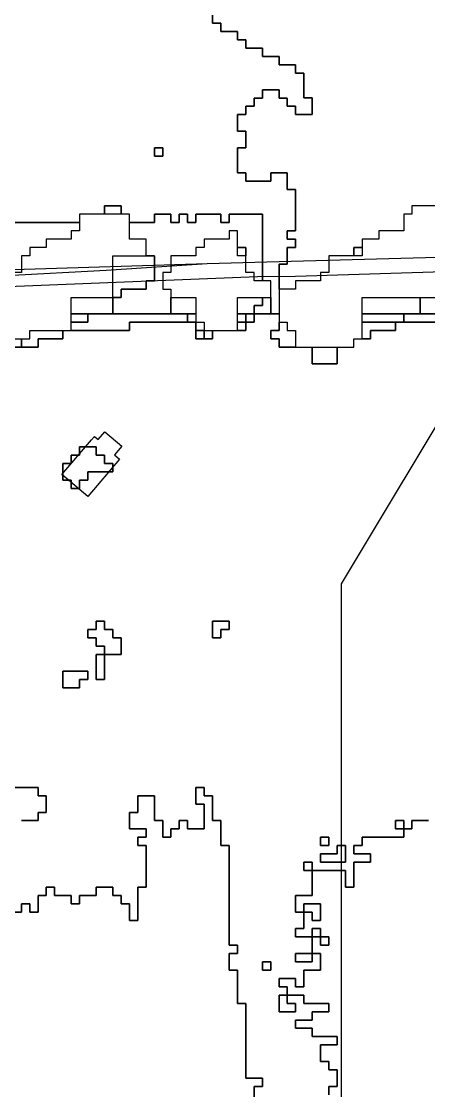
# Model space of a CAD drawing. Header units: metres. Extents: x 553506 to 563855, y 142925 to 150243.
# Drawn here: x 557148 to 557246, y 145813 to 146070.4 of the extents above; entities that cross this region are included whole.
import ezdxf

# ---------------------------------------------------------------- set-up
doc = ezdxf.new("R2010")
doc.units = ezdxf.units.M
for name, color, linetype in [('C-BUILDINGS', 8, 'Continuous'), ('C-FLOOD_ZONE_3', 150, 'Continuous'), ('C-RAILWAYS', 250, 'Continuous'), ('E-132KV-UGC-ALT', 8, 'Continuous')]:
    doc.layers.add(name, color=color, linetype=linetype)

msp = doc.modelspace()

# ---------------------------------------------------------------- linework, layer by layer
at = {"layer": 'C-BUILDINGS'}
msp.add_lwpolyline([(557165.5766, 145970.534), (557166.4881, 145969.7717), (557168.061, 145971.6228), (557172.1888, 145968.143), (557170.42, 145966.0633), (557171.5976, 145965.0643), (557163.9837, 145956.0724), (557157.7669, 145961.3136), (557164.8678, 145969.6999), (557165.5766, 145970.534)], close=True, dxfattribs=at)
at = {"layer": 'C-FLOOD_ZONE_3'}
for points in [[(557194.0006, 146072.0006), (557194.001, 146070.001), (557196.0006, 146070.0006), (557196.001, 146068.001), (557200.0006, 146068.0006), (557200.001, 146066.001), (557202.0006, 146066.0006), (557202.001, 146064.001), (557206.0006, 146064.0006), (557206.001, 146062.001), (557210.0006, 146062.0006), (557210.001, 146060.001), (557214.0006, 146060.0006), (557214.001, 146058.001), (557216.0006, 146058.0006), (557216.001, 146052.001), (557218.0006, 146052.0006), (557218.0006, 146047.9994), (557213.9994, 146047.9994), (557213.999, 146049.999), (557211.9994, 146049.9994), (557211.999, 146051.999), (557209.9994, 146051.9994), (557209.999, 146053.999), (557206.001, 146053.999), (557206.0006, 146051.9994), (557204.001, 146051.999), (557204.0006, 146049.9994), (557202.001, 146049.999), (557202.0006, 146047.9994), (557200.001, 146047.999), (557200.001, 146044.001), (557202.0006, 146044.0006), (557202.0006, 146039.9994), (557200.001, 146039.999), (557200.001, 146034.001), (557202.0006, 146034.0006), (557202.001, 146032.001), (557207.999, 146032.001), (557207.9994, 146034.0006), (557212.0006, 146034.0006), (557212.001, 146030.001), (557214.0006, 146030.0006), (557214.0006, 146019.9994), (557212.001, 146019.999), (557212.001, 146018.001), (557214.0006, 146018.0006), (557214.0006, 146015.9994), (557212.001, 146015.999), (557212.001, 146014), (557212.0006, 146011.9994), (557210.001, 146011.999), (557210.0005, 146006), (557210, 146004), (557210, 146000), (557208, 146000), (557208, 146004), (557208, 146008), (557205.999, 146008), (557205.999, 146014), (557205.999, 146023.999), (557200, 146023.999), (557198.001, 146023.999), (557198.0006, 146021.9994), (557195.9994, 146021.9994), (557195.9994, 146021.9994), (557195.999, 146023.999), (557190.001, 146023.999), (557190.0006, 146021.9994), (557187.9994, 146021.9994), (557187.999, 146023.999), (557186.001, 146023.999), (557186.0006, 146021.9994), (557183.9994, 146021.9994), (557183.999, 146023.999), (557180.001, 146023.999), (557180.0006, 146021.9994), (557174, 146021.999), (557174, 146023.9995), (557172, 146024.0005), (557172, 146026), (557168, 146026), (557168, 146024.0005), (557162, 146023.9995), (557162, 146021.999), (557150, 146021.999), (557130, 146021.999)], [(557248, 146026), (557242, 146026), (557242, 146024), (557240, 146024), (557240, 146020), (557234, 146020), (557234, 146018), (557230, 146018), (557230, 146016), (557228, 146016), (557228, 146014), (557222, 146014), (557222, 146010), (557220, 146010), (557220, 146008), (557214, 146008), (557214, 146006), (557210.001, 146006), (557210.001, 146011.999), (557212.0006, 146011.9994), (557212.001, 146014), (557212.001, 146015.999), (557214.0006, 146015.9994), (557214.0006, 146018.0006), (557212.001, 146018.001), (557212.001, 146019.999), (557214.0006, 146019.9994), (557214.0006, 146030.0006), (557212.001, 146030.001), (557212.0006, 146034.0006), (557207.9994, 146034.0006), (557207.999, 146032.001), (557202.001, 146032.001), (557202.0006, 146034.0006), (557200.001, 146034.001), (557200.001, 146039.999), (557202.0006, 146039.9994), (557202.0006, 146044.0006), (557200.001, 146044.001), (557200.001, 146047.999), (557202.0006, 146047.9994), (557202.001, 146049.999), (557204.0006, 146049.9994), (557204.001, 146051.999), (557206.0006, 146051.9994), (557206.001, 146053.999), (557209.999, 146053.999), (557209.9994, 146051.9994), (557211.999, 146051.999), (557211.9994, 146049.9994), (557213.999, 146049.999), (557213.9994, 146047.9994), (557218.0006, 146047.9994), (557218.0006, 146052.0006), (557216.001, 146052.001), (557216.0006, 146058.0006), (557214.001, 146058.001), (557214.0006, 146060.0006), (557210.001, 146060.001), (557210.0006, 146062.0006), (557206.001, 146062.001), (557206.0006, 146064.0006), (557202.001, 146064.001), (557202.0006, 146066.0006), (557200.001, 146066.001), (557200.0006, 146068.0006), (557196.001, 146068.001), (557196.0006, 146070.0006), (557194.001, 146070.001), (557194.0006, 146072.0006)], [(557130, 146021.999), (557150, 146021.999), (557162, 146021.999), (557162, 146020), (557160, 146020), (557160, 146018), (557154, 146018), (557154, 146016), (557150, 146016), (557150, 146014), (557148, 146014), (557148, 146010), (557142, 146010)], [(557144, 145992), (557148, 145992), (557152, 145992), (557152, 145994), (557157.9995, 145994), (557158.0005, 145996), (557160, 145996.0005), (557173.999, 145996.001), (557173.9994, 145998.0006), (557188, 145998.0005), (557189.9995, 145998), (557190, 145996), (557190, 145994), (557192, 145994), (557194, 145994), (557194.0005, 145996), (557200.0005, 145996.0005), (557201.999, 145996.001), (557201.9997, 145998.0003), (557203.999, 145998.001), (557203.999, 146000), (557210, 146000), (557210.0005, 145998), (557210.0006, 145995.9994), (557208.001, 145995.999), (557208.001, 145994.001), (557210.0006, 145994.0006), (557210.001, 145992.001), (557214, 145992.0005), (557216.001, 145992), (557217.9995, 145992), (557218, 145989.999), (557218, 145988), (557224, 145988), (557224.0003, 145991.9997), (557228, 145992), (557228, 145993.9995), (557230, 145994), (557232, 145994.0005), (557232, 145996), (557234, 145996), (557237.9997, 145996.0003), (557238, 145998), (557240, 145998.0005), (557249.999, 145998.001)], [(557138.001, 145885.999), (557151.999, 145885.999), (557151.999, 145885.999), (557151.9994, 145883.9994), (557153.999, 145883.999), (557153.999, 145880.001), (557151.9994, 145880.0006), (557151.999, 145878.001), (557147.9994, 145878.0006)], [(557147.9994, 145878.0006), (557151.999, 145878.001), (557151.9994, 145880.0006), (557153.999, 145880.001), (557153.999, 145883.999), (557151.9994, 145883.9994), (557151.999, 145885.999), (557138.001, 145885.999)], [(557146.001, 145855.999), (557148.0006, 145855.9994), (557148.001, 145857.999), (557149.999, 145857.999), (557149.9994, 145855.9994), (557152.0006, 145855.9994), (557152.001, 145859.999), (557154.0006, 145859.9994), (557154.001, 145861.999), (557155.999, 145861.999), (557155.9994, 145859.9994), (557159.999, 145859.999), (557159.9994, 145857.9994), (557162.0006, 145857.9994), (557162.001, 145859.999), (557166.0006, 145859.9994), (557166.001, 145861.999), (557169.999, 145861.999), (557169.9994, 145859.9994), (557171.999, 145859.999), (557171.9994, 145857.9994), (557173.999, 145857.999), (557173.9994, 145853.9994), (557176.0006, 145853.9994), (557176.001, 145861.999), (557178.0006, 145861.9994), (557178.0006, 145872.0006), (557176.001, 145872.001), (557176.001, 145873.999), (557178.0006, 145873.9994), (557178.0006, 145876.0006), (557174.001, 145876.001), (557174.001, 145879.999), (557176.0006, 145879.9994), (557176.001, 145883.999), (557179.999, 145883.999), (557179.9994, 145877.9994), (557181.999, 145877.999), (557181.9994, 145873.9994), (557184.0006, 145873.9994), (557184.001, 145875.999), (557186.0006, 145875.9994), (557186.001, 145877.999), (557187.999, 145877.999), (557187.9994, 145875.9994), (557192.0006, 145875.9994), (557192.0006, 145882.0006), (557190.001, 145882.001), (557190.001, 145884), (557190.001, 145885.999), (557191.999, 145885.999), (557191.9994, 145883.9994), (557193.999, 145883.999), (557193.9994, 145877.9994), (557195.999, 145877.999), (557195.9994, 145871.9994), (557197.999, 145871.999), (557197.9994, 145847.9994), (557199.999, 145847.999), (557199.999, 145846.001), (557197.9994, 145846.0006), (557197.9994, 145841.9994), (557199.999, 145841.999), (557199.9994, 145833.9994), (557201.999, 145833.999), (557201.9994, 145815.9994), (557205.999, 145815.999), (557205.999, 145814.001), (557203.9994, 145814.0006), (557203.9994, 145807.9994)], [(557203.9994, 145807.9994), (557203.9994, 145814.0006), (557205.999, 145814.001), (557205.999, 145815.999), (557201.9994, 145815.9994), (557201.999, 145833.999), (557199.9994, 145833.9994), (557199.999, 145841.999), (557197.9994, 145841.9994), (557197.9994, 145846.0006), (557199.999, 145846.001), (557199.999, 145847.999), (557197.9994, 145847.9994), (557197.999, 145871.999), (557195.9994, 145871.9994), (557195.999, 145877.999), (557193.9994, 145877.9994), (557193.999, 145883.999), (557191.9994, 145883.9994), (557191.999, 145885.999), (557190.001, 145885.999), (557190.001, 145884), (557190.001, 145882.001), (557192.0006, 145882.0006), (557192.0006, 145875.9994), (557187.9994, 145875.9994), (557187.999, 145877.999), (557186.001, 145877.999), (557186.0006, 145875.9994), (557184.001, 145875.999), (557184.0006, 145873.9994), (557181.9994, 145873.9994), (557181.999, 145877.999), (557179.9994, 145877.9994), (557179.999, 145883.999), (557176.001, 145883.999), (557176.0006, 145879.9994), (557174.001, 145879.999), (557174.001, 145876.001), (557178.0006, 145876.0006), (557178.0006, 145873.9994), (557176.001, 145873.999), (557176.001, 145872.001), (557178.0006, 145872.0006), (557178.0006, 145861.9994), (557176.001, 145861.999), (557176.0006, 145853.9994), (557173.9994, 145853.9994), (557173.999, 145857.999), (557171.9994, 145857.9994), (557171.999, 145859.999), (557169.9994, 145859.9994), (557169.999, 145861.999), (557166.001, 145861.999), (557166.0006, 145859.9994), (557162.001, 145859.999), (557162.0006, 145857.9994), (557159.9994, 145857.9994), (557159.999, 145859.999), (557155.9994, 145859.9994), (557155.999, 145861.999), (557154.001, 145861.999), (557154.0006, 145859.9994), (557152.001, 145859.999), (557152.0006, 145855.9994), (557149.9994, 145855.9994), (557149.999, 145857.999), (557148.001, 145857.999), (557148.0006, 145855.9994), (557146.001, 145855.999)], [(557222.001, 145812.001), (557222.001, 145813.999), (557224.0006, 145813.9994), (557224.0006, 145818.0006), (557222.001, 145818.001), (557222.0006, 145820.0006), (557220.001, 145820.001), (557220.001, 145823.999), (557224.0006, 145823.9994), (557224.0006, 145826.0006), (557218.001, 145826.001), (557218.0006, 145828.0006), (557214.001, 145828.001), (557214.001, 145829.999), (557218.0006, 145829.9994), (557218.001, 145831.999), (557222.0006, 145831.9994), (557222.0006, 145834.0006), (557216.001, 145834.001), (557216.0006, 145836.0006), (557212, 145836), (557212.0006, 145838.0006), (557210.001, 145838.001), (557210.001, 145839.999), (557213.999, 145839.999), (557213.9994, 145837.9994), (557216.0006, 145837.9994), (557216.001, 145841.999), (557220.0006, 145841.9994), (557220.0006, 145846.0006), (557218, 145846), (557218, 145850), (557214.001, 145850.001), (557214.001, 145851.999), (557216.0006, 145851.9994), (557216, 145856), (557214.001, 145856.001), (557214.001, 145859.999), (557218.0006, 145859.9994), (557218, 145866), (557225.999, 145865.999), (557225.9994, 145861.9994), (557228.0006, 145861.9994), (557228.001, 145867.999), (557232.0006, 145867.9994), (557232.0006, 145870.0006), (557228.001, 145870.001), (557228.001, 145871.999), (557230.0006, 145871.9994), (557230.001, 145873.999), (557240.0006, 145873.9994), (557240, 145876), (557242.0006, 145875.9994), (557242.001, 145877.999), (557246.0006, 145877.9994)], [(557246.0006, 145877.9994), (557242.001, 145877.999), (557242.0006, 145875.9994), (557240, 145876), (557240.0006, 145873.9994), (557230.001, 145873.999), (557230.0006, 145871.9994), (557228.001, 145871.999), (557228.001, 145870.001), (557232.0006, 145870.0006), (557232.0006, 145867.9994), (557228.001, 145867.999), (557228.0006, 145861.9994), (557225.9994, 145861.9994), (557225.999, 145865.999), (557218, 145866), (557218.0006, 145859.9994), (557214.001, 145859.999), (557214.001, 145856.001), (557216, 145856), (557216.0006, 145851.9994), (557214.001, 145851.999), (557214.001, 145850.001), (557218, 145850), (557218, 145846), (557220.0006, 145846.0006), (557220.0006, 145841.9994), (557216.001, 145841.999), (557216.0006, 145837.9994), (557213.9994, 145837.9994), (557213.999, 145839.999), (557210.001, 145839.999), (557210.001, 145838.001), (557212.0006, 145838.0006), (557212, 145836), (557216.0006, 145836.0006), (557216.001, 145834.001), (557222.0006, 145834.0006), (557222.0006, 145831.9994), (557218.001, 145831.999), (557218.0006, 145829.9994), (557214.001, 145829.999), (557214.001, 145828.001), (557218.0006, 145828.0006), (557218.001, 145826.001), (557224.0006, 145826.0006), (557224.0006, 145823.9994), (557220.001, 145823.999), (557220.001, 145820.001), (557222.0006, 145820.0006), (557222.001, 145818.001), (557224.0006, 145818.0006), (557224.0006, 145813.9994), (557222.001, 145813.999), (557222.001, 145812.001)]]:
    msp.add_lwpolyline(points, dxfattribs=at)
for points in [[(557180.001, 146039.999), (557180.001, 146038.001), (557181.999, 146038.001), (557181.999, 146039.999), (557180.001, 146039.999)], [(557181.999, 146038.001), (557180.001, 146038.001), (557180.001, 146039.999), (557181.999, 146039.999), (557181.999, 146038.001)], [(557168, 146026), (557172, 146026), (557172, 146024.0005), (557168, 146024.0005), (557168, 146026)], [(557174, 146021.999), (557180.0006, 146021.9994), (557180.001, 146023.999), (557183.999, 146023.999), (557183.9994, 146021.9994), (557186.0006, 146021.9994), (557186.001, 146023.999), (557187.999, 146023.999), (557187.9994, 146021.9994), (557190.0006, 146021.9994), (557190.001, 146023.999), (557195.999, 146023.999), (557195.9994, 146021.9994), (557198.0006, 146021.9994), (557198.001, 146023.999), (557200, 146023.999), (557205.999, 146023.999), (557205.999, 146014), (557205.999, 146008), (557204, 146008), (557204, 146010), (557202, 146010), (557202, 146014), (557202, 146016), (557200, 146016), (557200, 146020), (557198, 146020), (557198, 146018), (557192, 146018), (557192, 146016), (557190, 146016), (557190, 146014), (557184, 146014), (557184, 146010), (557182, 146010), (557182, 146006), (557184, 146006), (557184, 146004), (557184, 146000), (557170, 146000), (557170, 146004), (557172, 146004), (557172, 146006), (557178, 146006), (557178, 146008), (557180, 146008), (557180, 146014), (557178, 146014), (557178, 146018), (557174, 146018), (557174, 146021.999)], [(557170, 146014), (557178, 146014), (557180, 146014), (557180, 146008), (557178, 146008), (557178, 146006), (557172, 146006), (557172, 146004), (557170, 146004), (557170, 146014)], [(557202, 146014), (557200, 146014), (557200, 146016), (557202, 146016), (557202, 146014)], [(557230, 146016), (557230, 146014), (557228, 146014), (557228, 146016), (557230, 146016)], [(557244, 146004), (557250, 146004), (557250, 146006), (557254, 146006), (557254, 146004), (557258, 146004), (557258, 146000.001), (557254, 146000.001), (557249.9994, 146000.0006), (557244, 146000), (557244, 146004)], [(557160, 146000), (557160, 146004), (557170, 146004), (557170, 146000), (557160, 146000)], [(557184, 146004), (557190, 146004), (557190, 146000), (557184, 146000), (557184, 146004)], [(557200.6724, 146000), (557200, 146000), (557200, 146004), (557205.999, 146004), (557205.999, 146002.001), (557203.9994, 146002.0006), (557203.999, 146000), (557200.6724, 146000)], [(557205.999, 146004), (557208, 146004), (557208, 146000), (557203.999, 146000), (557203.9994, 146002.0006), (557205.999, 146002.001), (557205.999, 146004)], [(557232, 146000), (557230, 146000), (557230, 146004), (557232, 146004), (557244, 146004), (557244, 146000), (557232, 146000)], [(557160, 145996.001), (557160, 145998), (557164, 145998), (557164, 146000), (557188, 146000), (557188, 145998.001), (557173.9994, 145998.0006), (557173.999, 145996.001), (557160, 145996.001)], [(557164, 145998), (557160, 145998), (557160, 146000), (557164, 146000), (557164, 145998)], [(557190, 145998.001), (557188, 145998.001), (557188, 146000), (557190, 146000), (557190, 145998.001)], [(557200, 146000), (557200.6724, 146000), (557202, 146000), (557201.9994, 145998.0006), (557200.0006, 145998.0006), (557200, 146000)], [(557202, 146000), (557203.999, 146000), (557203.999, 145998.001), (557201.9995, 145998.0005), (557202, 146000)], [(557230, 145998.001), (557230, 146000), (557234, 146000), (557240, 146000), (557240, 145998.001), (557234, 145998.001), (557230, 145998.001)], [(557240, 146000), (557249.999, 146000), (557249.999, 145998.001), (557240, 145998.001), (557240, 146000)], [(557149.999, 145994.001), (557149.9994, 145996.0006), (557158.0003, 145996.0003), (557157.9995, 145994), (557152, 145994), (557152, 145992), (557148, 145992), (557148, 145994.0004), (557149.999, 145994.001)], [(557190, 145996), (557190, 145998.0005), (557192.0006, 145998.0006), (557192.0005, 145996.0005), (557190, 145996)], [(557190, 145994), (557190, 145996), (557192, 145996), (557192, 145994), (557190, 145994)], [(557194.0006, 145996.0006), (557194, 145994), (557192, 145994), (557192.0005, 145996.0005), (557194.0006, 145996.0006)], [(557200.001, 145998), (557201.9995, 145998.0005), (557201.999, 145996.001), (557200.001, 145996.001), (557200.001, 145998)], [(557212, 145998), (557212, 145996), (557214, 145996), (557213.9994, 145994.0006), (557213.999, 145992.001), (557210.001, 145992.001), (557210.0006, 145994.0006), (557208.001, 145994.001), (557208.001, 145995.999), (557210.0006, 145995.9994), (557210.001, 145998), (557212, 145998)], [(557234, 145996), (557232, 145996), (557232, 145994.0005), (557230, 145994.0005), (557230, 145995.999), (557230, 145998.001), (557234, 145998.001), (557238, 145998.0003), (557237.9997, 145996.0003), (557234, 145996)], [(557144, 145994), (557148, 145994), (557148, 145992), (557144, 145992), (557144, 145994)], [(557218, 145992), (557224, 145991.9995), (557224, 145988), (557218, 145988), (557218, 145989.999), (557218, 145992)], [(557169.999, 145962.001), (557163.9994, 145962.0006), (557163.999, 145960.001), (557161.9994, 145960.0006), (557161.999, 145958.001), (557160.001, 145958.001), (557160.0006, 145960.0006), (557158.001, 145960.001), (557158.001, 145962), (557158.001, 145963.999), (557160.0006, 145963.9994), (557160.001, 145965.999), (557162.0006, 145965.9994), (557162.001, 145967.999), (557164, 145967.999), (557165.999, 145967.999), (557165.9994, 145965.9994), (557167.999, 145965.999), (557167.9994, 145963.9994), (557169.999, 145963.999), (557169.999, 145962.001)], [(557169.999, 145963.999), (557167.9994, 145963.9994), (557167.999, 145965.999), (557165.9994, 145965.9994), (557165.999, 145967.999), (557164, 145967.999), (557162.001, 145967.999), (557162.0006, 145965.9994), (557160.001, 145965.999), (557160.0006, 145963.9994), (557158.001, 145963.999), (557158.001, 145962), (557158.001, 145960.001), (557160.0006, 145960.0006), (557160.001, 145958.001), (557161.999, 145958.001), (557161.9994, 145960.0006), (557163.999, 145960.001), (557163.9994, 145962.0006), (557169.999, 145962.001), (557169.999, 145963.999)], [(557171.999, 145918.001), (557168, 145918), (557168.0006, 145920.0006), (557166.001, 145920.001), (557166.0006, 145922.0006), (557164.001, 145922.001), (557164.001, 145923.999), (557166.0006, 145923.9994), (557166.001, 145925.999), (557167.999, 145925.999), (557167.9994, 145923.9994), (557169.999, 145923.999), (557169.9994, 145921.9994), (557171.999, 145921.999), (557171.999, 145918.001)], [(557169.9994, 145921.9994), (557169.999, 145923.999), (557167.9994, 145923.9994), (557167.999, 145925.999), (557166.001, 145925.999), (557166.0006, 145923.9994), (557164.001, 145923.999), (557164.001, 145922.001), (557166.0006, 145922.0006), (557166.001, 145920.001), (557168.0006, 145920.0006), (557168, 145918), (557171.999, 145918.001), (557171.999, 145921.999), (557169.9994, 145921.9994)], [(557194.001, 145922.001), (557194.001, 145925.999), (557197.999, 145925.999), (557197.999, 145924.001), (557195.9994, 145924.0006), (557195.999, 145922.001), (557194.001, 145922.001)], [(557197.999, 145924.001), (557197.999, 145925.999), (557194.001, 145925.999), (557194.001, 145922.001), (557195.999, 145922.001), (557195.9994, 145924.0006), (557197.999, 145924.001)], [(557168, 145918), (557167.999, 145912.001), (557166.001, 145912.001), (557166.001, 145917.999), (557168, 145918)], [(557166.001, 145917.999), (557166.001, 145912.001), (557167.999, 145912.001), (557168, 145918), (557166.001, 145917.999)], [(557158.001, 145910.001), (557158.001, 145913.999), (557163.999, 145913.999), (557163.999, 145912.001), (557161.9994, 145912.0006), (557161.999, 145910.001), (557158.001, 145910.001)], [(557163.999, 145912.001), (557163.999, 145913.999), (557158.001, 145913.999), (557158.001, 145910.001), (557161.999, 145910.001), (557161.9994, 145912.0006), (557163.999, 145912.001)], [(557240, 145876), (557238.001, 145876.001), (557238.001, 145877.999), (557239.999, 145877.999), (557240, 145876)], [(557239.999, 145877.999), (557238.001, 145877.999), (557238.001, 145876.001), (557240, 145876), (557239.999, 145877.999)], [(557220.001, 145873.999), (557221.999, 145873.999), (557221.999, 145872.001), (557220.001, 145872.001), (557220.001, 145873.999)], [(557221.999, 145872.001), (557221.999, 145873.999), (557220.001, 145873.999), (557220.001, 145872.001), (557221.999, 145872.001)], [(557225.999, 145871.999), (557225.999, 145868.001), (557220.001, 145868.001), (557220.001, 145869.999), (557224.0006, 145869.9994), (557224.001, 145871.999), (557225.999, 145871.999)], [(557220.001, 145868.001), (557225.999, 145868.001), (557225.999, 145871.999), (557224.001, 145871.999), (557224.0006, 145869.9994), (557220.001, 145869.999), (557220.001, 145868.001)], [(557217.999, 145867.999), (557218, 145866), (557216.001, 145866.001), (557216.001, 145867.999), (557217.999, 145867.999)], [(557217.999, 145867.999), (557216.001, 145867.999), (557216.001, 145866.001), (557218, 145866), (557217.999, 145867.999)], [(557217.999, 145855.999), (557217.9994, 145853.9994), (557220.0006, 145853.9994), (557220.0006, 145858.0006), (557215.9994, 145858.0006), (557216, 145856), (557217.999, 145855.999)], [(557216, 145856), (557215.9994, 145858.0006), (557220.0006, 145858.0006), (557220.0006, 145853.9994), (557217.9994, 145853.9994), (557217.999, 145855.999), (557216, 145856)], [(557220, 145850), (557220.0006, 145852.0006), (557217.9994, 145852.0006), (557218, 145850), (557220, 145850)], [(557220.0006, 145852.0006), (557220, 145850), (557218, 145850), (557217.9994, 145852.0006), (557220.0006, 145852.0006)], [(557219.9994, 145847.9994), (557222.0006, 145847.9994), (557222.0006, 145850.0006), (557220, 145850), (557219.9994, 145847.9994)], [(557222.0006, 145850.0006), (557222.0006, 145847.9994), (557219.9994, 145847.9994), (557220, 145850), (557222.0006, 145850.0006)], [(557206.001, 145842.001), (557206.001, 145843.999), (557207.999, 145843.999), (557207.999, 145842.001), (557206.001, 145842.001)], [(557207.999, 145842.001), (557207.999, 145843.999), (557206.001, 145843.999), (557206.001, 145842.001), (557207.999, 145842.001)], [(557218, 145846), (557217.999, 145844.001), (557214.001, 145844.001), (557214.001, 145845.999), (557218, 145846)], [(557214.001, 145845.999), (557214.001, 145844.001), (557217.999, 145844.001), (557218, 145846), (557214.001, 145845.999)], [(557210.001, 145835.999), (557212, 145836), (557211.9994, 145833.9994), (557213.999, 145833.999), (557213.999, 145832.001), (557210.001, 145832.001), (557210.001, 145835.999)], [(557210.001, 145835.999), (557210.001, 145832.001), (557213.999, 145832.001), (557213.999, 145833.999), (557211.9994, 145833.9994), (557212, 145836), (557210.001, 145835.999)]]:
    msp.add_lwpolyline(points, close=True, dxfattribs=at)
at = {"layer": 'C-RAILWAYS'}
for points in [[(558197.3065, 146040.3651), (558177.182, 146038.666), (558157.6862, 146037.6765), (557456.3243, 146016.6404), (557213.9842, 146009.0207)], [(557215.8616, 146012.8066), (557268.6885, 146014.2671)], [(557099.3929, 146009.2894), (557192.7184, 146012.1654), (557207.0502, 146012.5593)], [(557102.6132, 146004.8358), (557119.1436, 146007.4336), (557144.4125, 146009.2301), (557168.3817, 146010.5307), (557192.7184, 146012.1654)], [(557207.0502, 146012.5593), (557215.8616, 146012.8066)], [(557204.8187, 146008.9184), (557102.6132, 146004.8358), (557098.6042, 146004.8913)], [(557213.9842, 146009.0207), (557204.8187, 146008.9184)]]:
    msp.add_lwpolyline(points, dxfattribs=at)
at = {"layer": 'E-132KV-UGC-ALT'}
msp.add_lwpolyline([(555305, 143695), (555295, 143715), (555295, 143795), (555325, 143825), (555315, 144275), (555405, 144365), (555425, 144375), (555525, 144375), (555545, 144415), (555615, 144415), (555745, 144545), (555825, 144555), (556315, 145045), (556355, 145055), (556685, 145385), (556815, 145385), (556995, 145565), (557085, 145575), (557175, 145665), (557175, 145685), (557225, 145725), (557225, 145935), (557255, 145985)], dxfattribs=at)

doc.saveas('drawing.dxf')
